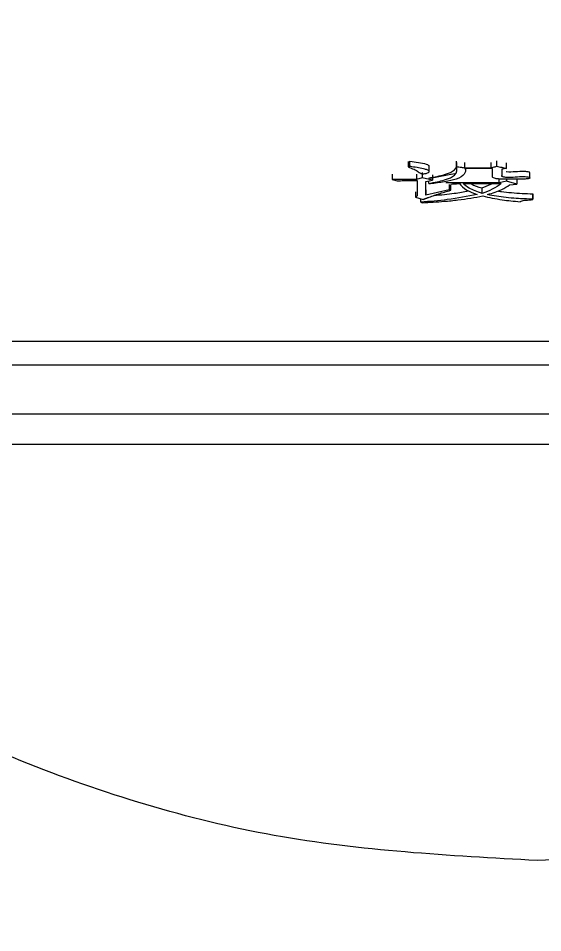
# Model space of a CAD drawing. Header units: millimetres. Extents: x 2126 to 3741, y 477 to 1658.
# Drawn here: x 2360.92 to 2370.19, y 802.69 to 818.86 of the extents above; entities that cross this region are included whole.
import ezdxf

# ---------------------------------------------------------------- set-up
doc = ezdxf.new("R2010")
doc.units = ezdxf.units.MM

msp = doc.modelspace()

# ---------------------------------------------------------------- linework, layer by layer
at = {"color": 7, "linetype": 'Continuous', "lineweight": 25}
for p, q in [((2367.813, 816.324), (2367.813, 816.229)), ((2367.845, 816.238), (2367.845, 816.332)), ((2368.667, 816.238), (2368.667, 816.332)), ((2369.284, 816.214), (2369.284, 816.309)), ((2369.381, 816.244), (2369.381, 816.338)), ((2369.554, 816.205), (2369.554, 816.3)), ((2368.062, 816.132), (2368.062, 816.038)), ((2368.186, 816.155), (2368.186, 816.25)), ((2368.819, 816.214), (2369.284, 816.214)), ((2368.83, 816.184), (2368.83, 816.2)), ((2369.306, 816.2), (2368.83, 816.2)), ((2369.306, 816.06), (2369.306, 816.2)), ((2369.468, 816.188), (2369.468, 816.078)), ((2369.468, 816.172), (2369.468, 816.078)), ((2369.964, 816.04), (2369.964, 816.134)), ((2367.532, 816.006), (2367.618, 815.984)), ((2367.964, 816.006), (2367.532, 816.006)), ((2367.834, 815.992), (2367.975, 815.992)), ((2368.062, 816.038), (2367.964, 816.006)), ((2367.975, 815.992), (2367.975, 815.733)), ((2368.245, 815.995), (2368.062, 816.038)), ((2368.126, 815.972), (2368.245, 815.995)), ((2368.127, 815.733), (2368.126, 815.972)), ((2368.181, 815.938), (2368.181, 815.982)), ((2368.637, 816.106), (2368.202, 816.026)), ((2368.245, 816.089), (2368.245, 815.995)), ((2369.425, 815.95), (2369.425, 816.017)), ((2369.554, 815.981), (2369.425, 815.95)), ((2369.663, 816.015), (2369.489, 816.015)), ((2369.554, 816.015), (2369.554, 815.981)), ((2369.738, 815.927), (2369.554, 815.981)), ((2369.738, 816.021), (2369.738, 815.927)), ((2367.975, 815.827), (2367.975, 815.733)), ((2368.538, 815.827), (2368.127, 815.733)), ((2368.127, 815.827), (2368.127, 815.733)), ((2368.181, 815.938), (2368.202, 815.93)), ((2369.425, 815.95), (2368.483, 815.95)), ((2368.538, 815.92), (2368.538, 815.827)), ((2368.57, 815.818), (2368.538, 815.827)), ((2368.57, 815.818), (2368.57, 815.912)), ((2368.786, 815.935), (2369.457, 815.935)), ((2369.122, 815.859), (2369.305, 815.935)), ((2369.122, 815.763), (2369.122, 815.857)), ((2369.608, 815.913), (2369.738, 815.927)), ((2367.943, 815.788), (2367.943, 815.695)), ((2367.943, 815.695), (2368.083, 815.657)), ((2368.04, 815.606), (2368.04, 815.669)), ((2370.02, 815.753), (2370.02, 815.66)), ((2370.02, 815.652), (2370.02, 815.745)), ((2370.02, 815.652), (2370.02, 815.66)), ((2368.04, 815.606), (2368.062, 815.598)), ((2353.238, 813.152), (2380.139, 813.151)), ((2380.357, 812.726), (2352.065, 812.724)), ((2380.801, 811.862), (2352.064, 811.859)), ((2351.769, 811.329), (2381.075, 811.329))]:
    msp.add_line(p, q, dxfattribs=at)
at = {"color": 7, "linetype": 'Continuous', "lineweight": 25, "flags": 128}
for points in [[(2368.819, 816.214), (2368.819, 816.238), (2368.819, 816.262), (2368.819, 816.309)], [(2367.845, 816.238), (2367.829, 816.233), (2367.813, 816.229)], [(2367.532, 816.1), (2367.532, 816.078), (2367.532, 816.054), (2367.532, 816.006)], [(2367.964, 816.1), (2367.964, 816.054), (2367.964, 816.006)]]:
    msp.add_lwpolyline(points, dxfattribs=at)
at = {"color": 7, "linetype": 'Continuous', "lineweight": 25}
for points, knots in [([(2362.131, 889.762), (2362.156, 887.202), (2362.191, 883.621), (2362.47, 878.352), (2362.805, 873.888), (2363.371, 868.571), (2364.144, 863.002), (2365.154, 857.189), (2366.41, 851.218), (2367.921, 845.142), (2369.691, 839.004), (2371.726, 832.839), (2374.025, 826.675), (2376.59, 820.538), (2379.421, 814.45), (2382.515, 808.431), (2385.869, 802.498), (2389.481, 796.669), (2393.347, 790.959), (2397.461, 785.383), (2401.818, 779.956), (2406.412, 774.69), (2411.237, 769.599), (2416.285, 764.694), (2421.548, 759.987), (2427.018, 755.49), (2432.686, 751.211), (2438.543, 747.163), (2444.58, 743.353), (2450.785, 739.791), (2457.15, 736.486), (2463.663, 733.445), (2470.312, 730.676), (2477.086, 728.186), (2483.974, 725.98), (2490.963, 724.066), (2498.04, 722.447), (2505.194, 721.129), (2512.411, 720.116), (2519.678, 719.412), (2526.982, 719.019), (2534.31, 718.94), (2541.648, 719.177), (2548.983, 719.731), (2556.301, 720.604), (2563.588, 721.794), (2570.83, 723.302), (2578.015, 725.127), (2585.128, 727.267), (2592.155, 729.721), (2599.084, 732.486), (2605.9, 735.559), (2612.591, 738.936), (2619.143, 742.614), (2625.543, 746.587), (2631.778, 750.852), (2637.836, 755.403), (2643.704, 760.235), (2649.371, 765.342), (2654.823, 770.719), (2659.871, 776.166), (2664.523, 781.639), (2668.793, 787.097), (2672.835, 792.722), (2676.643, 798.504), (2680.212, 804.431), (2683.534, 810.494), (2686.604, 816.679), (2689.417, 822.976), (2691.969, 829.37), (2694.255, 835.845), (2696.272, 842.383), (2698.014, 848.957), (2699.479, 855.53), (2700.661, 862.024), (2701.558, 868.314), (2702.141, 873.837), (2702.509, 878.72), (2702.748, 883.544), (2702.866, 889.519), (2702.755, 895.035), (2702.483, 900.305), (2702.146, 904.769), (2701.581, 910.085), (2700.808, 915.654), (2699.798, 921.468), (2698.541, 927.439), (2697.031, 933.515), (2695.26, 939.653), (2693.226, 945.818), (2690.926, 951.982), (2688.361, 958.118), (2685.531, 964.207), (2682.437, 970.226), (2679.082, 976.159), (2675.47, 981.988), (2671.605, 987.698), (2667.491, 993.273), (2663.133, 998.701), (2658.539, 1003.966), (2653.715, 1009.058), (2648.667, 1013.962), (2643.404, 1018.669), (2637.934, 1023.167), (2632.266, 1027.445), (2626.409, 1031.494), (2620.372, 1035.304), (2614.166, 1038.865), (2607.801, 1042.17), (2601.289, 1045.213), (2594.638, 1047.975), (2588.356, 1050.312), (2584.251, 1051.59), (2582.442, 1052.154)], [0, 0, 0, 0, 0.0102074, 0.014274, 0.021037, 0.0280561, 0.0355867, 0.0434511, 0.0515783, 0.0599113, 0.0684099, 0.0770439, 0.085791, 0.0946336, 0.1035582, 0.112554, 0.1216124, 0.1307262, 0.1398897, 0.1490979, 0.1583469, 0.1676331, 0.1769537, 0.1863062, 0.1956884, 0.2050985, 0.2145348, 0.2239961, 0.233481, 0.2429885, 0.2525178, 0.262068, 0.2716385, 0.2812287, 0.2908382, 0.3004664, 0.3101132, 0.3197782, 0.3294613, 0.3391624, 0.3488814, 0.3586183, 0.3683733, 0.3781464, 0.387938, 0.3977483, 0.4075776, 0.4174265, 0.4272956, 0.4371854, 0.4470968, 0.4570307, 0.4669882, 0.4769704, 0.486979, 0.4970156, 0.5070822, 0.5171812, 0.5273154, 0.5374882, 0.5477037, 0.5569145, 0.5661226, 0.5753266, 0.5845258, 0.5937191, 0.6029052, 0.6120821, 0.6212471, 0.6303962, 0.6395236, 0.6486197, 0.6576679, 0.6666375, 0.6754633, 0.6839789, 0.6919633, 0.6976055, 0.7035012, 0.7112199, 0.7214273, 0.7254939, 0.7322569, 0.739276, 0.7468066, 0.754671, 0.7627982, 0.7711312, 0.7796298, 0.7882638, 0.7970109, 0.8058535, 0.8147781, 0.8237739, 0.8328323, 0.8419461, 0.8511096, 0.8603178, 0.8695668, 0.878853, 0.8881736, 0.8975261, 0.9069083, 0.9163184, 0.9257547, 0.935216, 0.9447009, 0.9542084, 0.9637377, 0.9732879, 0.9828584, 0.9924486, 1, 1, 1, 1]), ([(2367.845, 816.333), (2367.896, 816.326), (2367.999, 816.311), (2368.111, 816.288), (2368.172, 816.266), (2368.181, 816.256), (2368.185, 816.251)], [0, 0, 0, 0, 0.376936, 0.756018, 0.900931, 1, 1, 1, 1]), ([(2368.181, 816.034), (2368.279, 816.053), (2368.47, 816.089), (2368.693, 816.193), (2368.677, 816.28), (2368.667, 816.333)], [0, 0, 0, 0, 0.291558, 0.569369, 1, 1, 1, 1]), ([(2367.813, 816.229), (2367.85, 816.216), (2367.924, 816.19), (2367.993, 816.152), (2368.011, 816.122), (2368.046, 816.113), (2368.068, 816.11), (2368.095, 816.11), (2368.123, 816.113), (2368.15, 816.119), (2368.174, 816.129), (2368.19, 816.143), (2368.188, 816.158), (2368.162, 816.176), (2368.067, 816.205), (2367.95, 816.223), (2367.857, 816.236), (2367.845, 816.238)], [0, 0, 0, 0, 0.147264, 0.295549, 0.379238, 0.397703, 0.416178, 0.440331, 0.464931, 0.490583, 0.529382, 0.57023, 0.614805, 0.662848, 0.734386, 0.964893, 1, 1, 1, 1]), ([(2368.181, 815.938), (2368.279, 815.957), (2368.47, 815.994), (2368.693, 816.098), (2368.677, 816.185), (2368.667, 816.238)], [0, 0, 0, 0, 0.29142, 0.569226, 1, 1, 1, 1]), ([(2368.83, 816.2), (2368.829, 816.167), (2368.829, 816.101), (2368.654, 815.988), (2368.376, 815.952), (2368.202, 815.93)], [0, 0, 0, 0, 0.271711, 0.545564, 1, 1, 1, 1]), ([(2368.667, 816.238), (2368.682, 816.235), (2368.712, 816.231), (2368.762, 816.223), (2368.798, 816.217), (2368.819, 816.214)], [0, 0, 0, 0, 0.293208, 0.586415, 1, 1, 1, 1]), ([(2369.284, 816.214), (2369.296, 816.218), (2369.318, 816.224), (2369.35, 816.234), (2369.371, 816.24), (2369.381, 816.244)], [0, 0, 0, 0, 0.365746, 0.682872, 1, 1, 1, 1]), ([(2369.381, 816.244), (2369.41, 816.237), (2369.468, 816.224), (2369.526, 816.212), (2369.554, 816.205)], [0, 0, 0, 0, 0.4999994, 1, 1, 1, 1]), ([(2369.554, 816.205), (2369.54, 816.202), (2369.511, 816.197), (2369.482, 816.191), (2369.468, 816.188)], [0, 0, 0, 0, 0.5, 1, 1, 1, 1]), ([(2369.546, 816.147), (2369.549, 816.147), (2369.602, 816.143), (2369.711, 816.147), (2369.829, 816.161), (2369.911, 816.153), (2369.943, 816.146), (2369.96, 816.139), (2369.962, 816.137), (2369.963, 816.136)], [0, 0, 0, 0, 0.018521, 0.367057, 0.710389, 0.822056, 0.932404, 0.97926, 1, 1, 1, 1]), ([(2367.618, 815.984), (2367.658, 815.986), (2367.729, 815.991), (2367.802, 815.992), (2367.834, 815.992)], [0, 0, 0, 0, 0.558839, 1, 1, 1, 1]), ([(2369.489, 816.015), (2369.462, 816.015), (2369.409, 816.016), (2369.341, 816.026), (2369.309, 816.043), (2369.307, 816.055), (2369.306, 816.06)], [0, 0, 0, 0, 0.293529, 0.577239, 0.79045, 1, 1, 1, 1]), ([(2369.468, 816.078), (2369.467, 816.077), (2369.464, 816.074), (2369.463, 816.071), (2369.464, 816.069), (2369.472, 816.067), (2369.484, 816.063), (2369.495, 816.057), (2369.521, 816.052), (2369.593, 816.049), (2369.709, 816.051), (2369.827, 816.066), (2369.908, 816.057), (2369.942, 816.051), (2369.961, 816.043), (2369.967, 816.037), (2369.965, 816.032), (2369.958, 816.027), (2369.944, 816.023), (2369.905, 816.017), (2369.808, 816.014), (2369.721, 816.014), (2369.663, 816.015)], [0, 0, 0, 0, 0.0138, 0.025127, 0.031098, 0.037099, 0.060784, 0.089374, 0.112534, 0.153888, 0.320046, 0.483741, 0.537098, 0.589789, 0.612612, 0.635583, 0.657284, 0.674402, 0.691535, 0.721107, 0.811251, 1, 1, 1, 1]), ([(2368.083, 815.657), (2368.087, 815.659), (2368.092, 815.661), (2368.1, 815.664), (2368.107, 815.666), (2368.115, 815.669), (2368.122, 815.672), (2368.127, 815.674), (2368.135, 815.677), (2368.142, 815.68), (2368.15, 815.683), (2368.156, 815.685), (2368.167, 815.689), (2368.207, 815.704), (2368.263, 815.724), (2368.379, 815.762), (2368.478, 815.791), (2368.559, 815.815), (2368.57, 815.818)], [0, 0, 0, 0, 0.025377, 0.038065, 0.050754, 0.076131, 0.088819, 0.101507, 0.114196, 0.139573, 0.152261, 0.16495, 0.177638, 0.228393, 0.431466, 0.532978, 0.939243, 1, 1, 1, 1]), ([(2368.272, 815.727), (2368.395, 815.737), (2368.613, 815.756), (2368.799, 815.793), (2368.88, 815.809)], [0, 0, 0, 0, 0.559578, 1, 1, 1, 1]), ([(2368.57, 815.927), (2368.587, 815.928), (2368.621, 815.931), (2368.671, 815.935), (2368.705, 815.935), (2368.721, 815.935)], [0, 0, 0, 0, 0.3484066, 0.6722881, 1, 1, 1, 1]), ([(2368.721, 815.935), (2368.757, 815.896), (2368.82, 815.825), (2368.969, 815.767), (2369.035, 815.741)], [0, 0, 0, 0, 0.555454, 1, 1, 1, 1]), ([(2369.122, 815.763), (2369.039, 815.792), (2368.891, 815.844), (2368.818, 815.908), (2368.786, 815.935)], [0, 0, 0, 0, 0.56317, 1, 1, 1, 1]), ([(2368.924, 815.935), (2368.927, 815.933), (2368.969, 815.903), (2369.048, 815.88), (2369.122, 815.859)], [0, 0, 0, 0, 0.075653, 1, 1, 1, 1]), ([(2369.457, 815.935), (2369.411, 815.901), (2369.329, 815.838), (2369.185, 815.786), (2369.122, 815.763)], [0, 0, 0, 0, 0.555585, 1, 1, 1, 1]), ([(2369.219, 815.741), (2369.309, 815.77), (2369.468, 815.822), (2369.566, 815.885), (2369.608, 815.913)], [0, 0, 0, 0, 0.563739, 1, 1, 1, 1]), ([(2369.398, 815.807), (2369.42, 815.803), (2369.496, 815.789), (2369.643, 815.775), (2369.828, 815.762), (2369.956, 815.758), (2370.02, 815.756)], [0, 0, 0, 0, 0.120306, 0.411451, 0.705042, 1, 1, 1, 1]), ([(2367.975, 815.733), (2367.974, 815.726), (2367.972, 815.712), (2367.951, 815.7), (2367.943, 815.695)], [0, 0, 0, 0, 0.557224, 1, 1, 1, 1]), ([(2369.035, 815.741), (2368.864, 815.709), (2368.555, 815.65), (2368.199, 815.62), (2368.04, 815.606)], [0, 0, 0, 0, 0.554852, 1, 1, 1, 1]), ([(2368.062, 815.598), (2368.193, 815.605), (2368.409, 815.616), (2368.694, 815.646), (2368.924, 815.677), (2369.063, 815.703), (2369.133, 815.717)], [0, 0, 0, 0, 0.3437, 0.56446, 0.78335, 1, 1, 1, 1]), ([(2369.133, 815.717), (2369.244, 815.692), (2369.445, 815.648), (2369.685, 815.625), (2369.792, 815.614)], [0, 0, 0, 0, 0.554975, 1, 1, 1, 1]), ([(2370.02, 815.66), (2369.921, 815.663), (2369.759, 815.669), (2369.544, 815.688), (2369.372, 815.711), (2369.27, 815.731), (2369.219, 815.741)], [0, 0, 0, 0, 0.343988, 0.565055, 0.783969, 1, 1, 1, 1]), ([(2369.792, 815.614), (2369.797, 815.619), (2369.807, 815.628), (2369.849, 815.637), (2369.919, 815.646), (2369.978, 815.649), (2370.02, 815.652)], [0, 0, 0, 0, 0.175771, 0.359485, 0.548639, 1, 1, 1, 1]), ([(2382.99, 807.681), (2381.757, 806.985), (2379.167, 805.522), (2374.767, 804.238), (2371.653, 804.059), (2370.097, 803.969)], [0, 0, 0, 0, 0.312215, 0.656107, 1, 1, 1, 1])]:
    msp.add_open_spline(points, degree=3, knots=knots, dxfattribs=at)
msp.add_open_spline([(2370.097, 803.969), (2368.537, 804.054), (2365.418, 804.226), (2360.92, 805.613), (2356.712, 807.722), (2354.341, 809.756), (2353.156, 810.773)], degree=3, dxfattribs=at)

doc.saveas('drawing.dxf')
